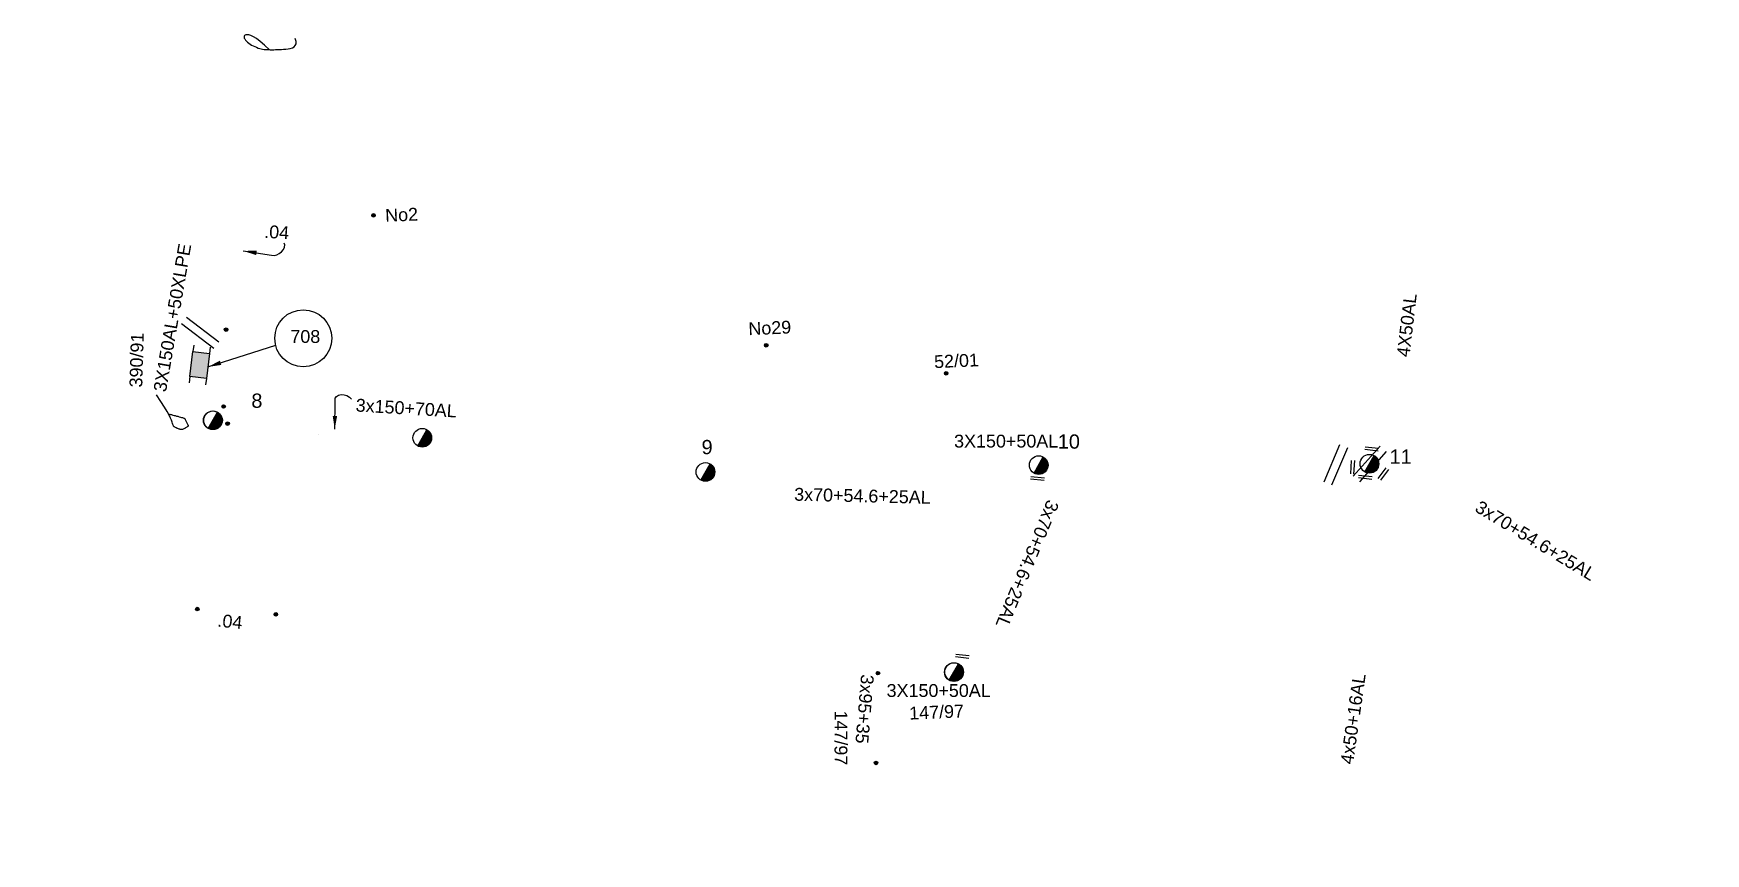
# Model space of a CAD drawing. Header units: millimetres. Extents: x 2893 to 4023, y 216 to 730.
# Drawn here: x 3269.4 to 3393.7, y 530.8 to 591.8 of the extents above; entities that cross this region are included whole.
import ezdxf

# ---------------------------------------------------------------- set-up
doc = ezdxf.new("R2010")
doc.units = ezdxf.units.MM
doc.linetypes.add('DASHED', pattern=[19.05, 12.7, -6.35])
for name, color, linetype in [('Link Box 4 Διευθύνσεων', 7, 'Continuous'), ('Άγνωστα', 7, 'Continuous'), ('Γυμνά εναέρια ΧΤ (3Φ)   4x50AL', 7, 'Continuous'), ('Γυμνά εναέρια ΧΤ και ΦΟΠ (3Φ)   4x50+16AL', 7, 'Continuous'), ('Επιγραφές - Σχήματα', 7, 'Continuous'), ('Καλώδια ΧΤ   3x150 AL+50XLPE', 7, 'DASHED'), ('Καλώδια ΧΤ   3x150+50AL', 7, 'DASHED'), ('Καλώδια ΧΤ   3x150+50CU', 7, 'DASHED'), ('Καλώδια ΧΤ   3x150+70 AL', 7, 'DASHED'), ('Καλώδια ΧΤ   3x95+35 CU', 7, 'DASHED'), ('Μηχανική τομή', 7, 'Continuous'), ('Στύλος ΦΜ', 7, 'Continuous'), ('Στύλος ΦΜ @ 1', 7, 'Continuous'), ('Συνδέσεις', 7, 'Continuous'), ('Συνεστραμμένα ΧΤ   3x70+54.6+25 AL', 7, 'SYN_LINE'), ('Τομή', 7, 'Continuous'), ('Υπόβαθρο ΔΕΗ', 7, 'Continuous'), ('Υπόγεια Καλώδια Δικτύου ΧΤ   .04', 7, 'DASHED'), ('Υπόγεια Καλώδια Δικτύου ΧΤ   .15', 7, 'DASHED'), ('Υπόγεια καλώδια Δικτύου ΧΤ και Παρ. ΧΤ - 3X150+70 AL', 7, 'DASHED')]:
    doc.layers.add(name, color=color, linetype=linetype)
doc.styles.add('arial', font='ARIAL.TTF')
doc.styles.get("Standard").update_dxf_attribs({"font": 'ARIAL.TTF'})
doc.linetypes.add('SYN_LINE', pattern='A,0.5,-0.0001,["/\\/\\/\\/",Standard,S=0.1,R=0,X=0,Y=-0.05],-0.25', length=0.7501)
doc.dimstyles.new('ISO-25', dxfattribs={"dimtxt": 2.5, "dimasz": 2.5, "dimexe": 1.25, "dimexo": 0.625, "dimtad": 1, "dimtxsty": 'Standard', "dimcen": 2.5, "dimadec": 0, "dimazin": 0, "dimtfac": 1, "dimtmove": 0, "dimatfit": 3, "dimfxl": 1, "dimarcsym": 0})

# ---------------------------------------------------------------- blocks, each defined once
blk = doc.blocks.new('ΥΠΑΡΧΩΝ ΤΣΙΜΕΝΤΕΝΙΟΣ ΣΤΥΛΟΣ')
at = {"layer": 'Στύλος ΦΜ'}
blk.add_hatch(color=7, dxfattribs=at).paths.add_polyline_path([(-1.29, -2.28, 0.574793), (2.62, 0, 0.268822), (1.3, 2.27)])
blk.add_line((-1.29, -2.28), (1.3, 2.27), dxfattribs=at)
blk.add_circle((0, 0), 2.62, dxfattribs=at)
at = {"layer": 'Στύλος ΦΜ', "flags": 4}
for tag, p in [('ΑΡΙΘΜΟΣ', (-4.68, 8.05)), ('ΤΥΠΟΣ', (-4.91, 3.03))]:
    blk.add_attdef(tag, p, '', height=4, dxfattribs=at)
blk = doc.blocks.new('LINK BOX 4 ΑΝΑΧΩΡΗΣΕΩΝ')
at = {"layer": 'Link Box 4 Διευθύνσεων', "ltscale": 40}
blk.add_hatch(color=256, dxfattribs=at).paths.add_polyline_path([(-3.54, 0), (-3.54, -4.67), (3.54, -4.67), (3.54, 0)])
for p, q in [((-3.54, 0), (-5.33, 0)), ((5.33, 0), (3.54, 0)), ((-3.54, -4.67), (-5.33, -4.67)), ((5.33, -4.67), (3.54, -4.67))]:
    blk.add_line(p, q, dxfattribs=at)
blk.add_lwpolyline([(-3.54, -4.67), (-3.54, 0), (3.54, 0), (3.54, -4.67)], close=True, dxfattribs=at)
blk = doc.blocks.new('_ΣΥΝΔΕΣΗ')
at = {"layer": 'Συνδέσεις', "linetype": 'SYN_LINE', "ltscale": 40}
blk.add_hatch(color=256, dxfattribs=at).paths.add_polyline_path([(-116.75, 2339.64, 1), (-117.75, 2339.64, 1)])
at = {"layer": 'Συνδέσεις'}
blk.add_circle((-117.25, 2339.64), 0.5, dxfattribs=at)
blk = doc.blocks.new('ΤΟΜΗ')
at = {"layer": 'Τομή', "ltscale": 40}
for p, q in [((-5.68, 0), (5.68, 0)), ((5.68, -2.33), (-5.68, -2.33))]:
    blk.add_line(p, q, dxfattribs=at)
blk = doc.blocks.new('ΜΗΧΑΝΙΚΗ ΤΟΜΗ')
at = {"layer": 'Μηχανική τομή', "ltscale": 40}
for p, q in [((-1.89, 0.78), (1.89, 0.78)), ((1.89, 0), (-1.89, 0))]:
    blk.add_line(p, q, dxfattribs=at)

msp = doc.modelspace()

# ---------------------------------------------------------------- linework, layer by layer
at = {"layer": 'Γυμνά εναέρια ΧΤ (3Φ)   4x50AL', "color": 2, "ltscale": 0.1, "const_width": 0.000000318}
msp.add_lwpolyline([(3381.53, 633.64), (3375.92, 602.67), (3368.82, 560.44)], dxfattribs=at)
at = {"layer": 'Γυμνά εναέρια ΧΤ και ΦΟΠ (3Φ)   4x50+16AL', "color": 133, "ltscale": 0.1, "const_width": 0.000000318}
msp.add_lwpolyline([(3364.75, 528.38), (3368.45, 559.11)], dxfattribs=at)
at = {"layer": 'Επιγραφές - Σχήματα'}
for points in [[(3286.91, 590.54), (3286.54, 590.9), (3286.22, 591.17), (3285.95, 591.38), (3285.72, 591.52), (3285.53, 591.61), (3285.37, 591.66), (3285.25, 591.67), (3285.16, 591.66), (3285.09, 591.64), (3285.04, 591.6), (3285.02, 591.55), (3285.02, 591.49), (3285.03, 591.42), (3285.07, 591.35), (3285.12, 591.27), (3285.19, 591.2), (3285.27, 591.12), (3285.36, 591.05), (3285.47, 590.97), (3285.58, 590.9), (3285.7, 590.84), (3285.82, 590.78), (3285.94, 590.73), (3286.06, 590.68), (3286.18, 590.65), (3286.29, 590.62), (3286.4, 590.6), (3286.51, 590.58), (3286.62, 590.57), (3286.73, 590.56), (3286.85, 590.56), (3286.97, 590.55), (3287.09, 590.55), (3287.22, 590.55), (3287.35, 590.56), (3287.49, 590.56), (3287.64, 590.57), (3287.79, 590.58), (3287.95, 590.59), (3288.12, 590.6), (3288.29, 590.62), (3288.45, 590.65), (3288.61, 590.7), (3288.74, 590.77), (3288.83, 590.87), (3288.89, 591), (3288.88, 591.17), (3288.82, 591.39)], [(3287.05, 575.27), (3287.25, 575.24), (3287.45, 575.29), (3287.64, 575.39), (3287.81, 575.53), (3287.94, 575.7), (3288.02, 575.87), (3288.04, 576.03), (3287.99, 576.16)], [(3279.48, 563.44), (3279.48, 563.44), (3279.49, 563.44), (3279.51, 563.43), (3279.53, 563.43), (3279.56, 563.42), (3279.61, 563.41), (3279.66, 563.4), (3279.73, 563.38), (3279.81, 563.36), (3279.9, 563.34), (3279.99, 563.31), (3280.09, 563.29), (3280.19, 563.26), (3280.28, 563.23), (3280.36, 563.21), (3280.43, 563.19), (3280.49, 563.18), (3280.53, 563.16), (3280.56, 563.15), (3280.59, 563.14), (3280.6, 563.12), (3280.62, 563.1), (3280.63, 563.08), (3280.65, 563.05), (3280.67, 563.01), (3280.69, 562.96), (3280.71, 562.91), (3280.74, 562.85), (3280.77, 562.8), (3280.79, 562.75), (3280.81, 562.7), (3280.83, 562.66), (3280.85, 562.63), (3280.86, 562.61), (3280.86, 562.59), (3280.86, 562.57), (3280.86, 562.56), (3280.85, 562.55), (3280.83, 562.53), (3280.81, 562.52), (3280.78, 562.5), (3280.75, 562.47), (3280.71, 562.45), (3280.67, 562.42), (3280.62, 562.39), (3280.58, 562.37), (3280.53, 562.35), (3280.49, 562.33), (3280.45, 562.31), (3280.42, 562.3), (3280.38, 562.3), (3280.34, 562.3), (3280.31, 562.3), (3280.27, 562.31), (3280.23, 562.32), (3280.19, 562.33), (3280.15, 562.35), (3280.1, 562.37), (3280.05, 562.39), (3280, 562.42), (3279.96, 562.44), (3279.92, 562.46), (3279.88, 562.48), (3279.85, 562.5), (3279.82, 562.51), (3279.8, 562.53), (3279.79, 562.54), (3279.77, 562.56), (3279.76, 562.59), (3279.74, 562.63), (3279.72, 562.69), (3279.7, 562.76), (3279.67, 562.86), (3279.62, 562.99), (3279.55, 563.15), (3279.44, 563.37), (3279.29, 563.64), (3279.09, 563.97), (3278.83, 564.39), (3278.51, 564.89)], [(3291.79, 564.45), (3291.8, 564.63), (3291.89, 564.76), (3292.04, 564.85), (3292.24, 564.9), (3292.45, 564.89), (3292.66, 564.83), (3292.85, 564.72), (3293, 564.56)]]:
    msp.add_lwpolyline(points, dxfattribs=at)
msp.add_circle((3289.42, 569.09), 2.12, dxfattribs=at)
at = {"layer": 'Καλώδια ΧΤ   3x150 AL+50XLPE', "color": 133, "ltscale": 0.1, "const_width": 0.000000318}
msp.add_lwpolyline([(3280.93, 565.81), (3280.76, 564.53), (3280.45, 564.19), (3280.37, 562.54), (3280.88, 561.7), (3282.71, 560.25), (3278.75, 522.17), (3277.68, 521.67)], dxfattribs=at)
at = {"layer": 'Καλώδια ΧΤ   3x150+50AL', "color": 62, "ltscale": 0.1, "const_width": 0.000000318}
for points in [[(3343.86, 560.31), (3343.15, 560.52), (3342.83, 560), (3342.41, 559.84), (3337.65, 559.91), (3337.23, 566.48), (3337.23, 566.48)], [(3337.25, 544.68), (3336.84, 544.82), (3336.56, 544.64), (3336.56, 544.64), (3336.5, 544), (3332.16, 544.19)]]:
    msp.add_lwpolyline(points, dxfattribs=at)
at = {"layer": 'Καλώδια ΧΤ   3x150+50CU', "color": 133, "ltscale": 0.1, "const_width": 0.000000318}
msp.add_lwpolyline([(3281.27, 568.58), (3281.29, 570.11), (3282.84, 570.78), (3287.31, 606.68)], dxfattribs=at)
at = {"layer": 'Καλώδια ΧΤ   3x150+70 AL', "color": 133, "linetype": 'DASHED', "ltscale": 0.1, "const_width": 0.000000318}
msp.add_lwpolyline([(3282.15, 565.63), (3282.02, 564.51), (3281.47, 564.22), (3281.19, 563.49), (3281.28, 562.47), (3282.1, 561.65), (3283.51, 561.38), (3284.53, 561.65), (3284.93, 562.42), (3284.99, 563.07), (3296.31, 561.83), (3296.6, 562.78), (3297.34, 563.23), (3298.29, 563.35), (3299, 563.29), (3299.29, 562.95), (3299.66, 562.17), (3299.69, 561.43), (3317.49, 559.56), (3317.91, 559.8), (3318.63, 560.01), (3318.63, 560.01), (3319.38, 560.04), (3320.09, 559.97), (3320.47, 559.62), (3323.36, 559.59), (3323.85, 568.57)], dxfattribs=at)
at = {"layer": 'Καλώδια ΧΤ   3x95+35 CU', "color": 62, "linetype": 'DASHED', "ltscale": 0.1, "const_width": 0.000000318}
msp.add_lwpolyline([(3332.16, 544.19), (3332.01, 537.5)], dxfattribs=at)
at = {"layer": 'Συνεστραμμένα ΧΤ   3x70+54.6+25 AL', "color": 62, "ltscale": 10, "const_width": 0.000000318}
for points in [[(3250.52, 565.87), (3282.01, 563.09)], [(3318.71, 558.86), (3318.63, 558.87), (3298.27, 561), (3298.27, 561), (3283.36, 562.8)], [(3368.03, 559.59), (3344.67, 559.26)], [(3343.76, 559.06), (3320, 558.96), (3320, 558.96)], [(3344.11, 558.97), (3338.16, 544.87)]]:
    msp.add_lwpolyline(points, dxfattribs=at)
at = {"layer": 'Συνεστραμμένα ΧΤ   3x70+54.6+25 AL', "color": 133, "ltscale": 10, "const_width": 0.000000318}
msp.add_lwpolyline([(3369.24, 559.32), (3369.24, 559.32), (3395.58, 543.41), (3420.73, 540.81), (3448.3, 538.76)], dxfattribs=at)
at = {"layer": 'Υπόβαθρο ΔΕΗ', "ltscale": 0.1, "const_width": 0.000000318}
for points in [[(3200.38, 606.61), (3195.33, 572.94), (3269.12, 565.05), (3274.45, 606.68)], [(3375.33, 606.68), (3367.47, 560.56), (3332.89, 560.29), (3324.68, 560.45), (3316.51, 560.25), (3306.28, 561.46), (3284.28, 563.77), (3289.44, 606.68), (3289.44, 606.68)], [(3282.84, 550.88), (3306.69, 548.32), (3281.2, 538.49), (3282.86, 550.88)], [(3244.08, 504.5), (3325.9, 543.7), (3365.68, 543.7), (3357.15, 477.15), (3242.52, 492.27), (3244.16, 504.62)], [(3389.25, 542.31), (3439.78, 537.93), (3433.98, 467.74), (3380.51, 475.02), (3389.25, 542.31)]]:
    msp.add_lwpolyline(points, dxfattribs=at)
msp.add_lwpolyline([(3399.59, 554.59), (3434.31, 551.68, 0.806574), (3434.52, 569.9), (3399.12, 572.27, 1.117761), (3399.59, 554.59, 0)], format="xyb", dxfattribs=at)
at = {"layer": 'Υπόγεια Καλώδια Δικτύου ΧΤ   .04', "color": 2, "linetype": 'DASHED', "ltscale": 0.1, "const_width": 0.000000318}
msp.add_lwpolyline([(3283.47, 564.01), (3284.03, 564.21), (3284.23, 564.86), (3284.23, 564.86), (3283.66, 565.3), (3285.47, 579.19), (3294.64, 578.23)], dxfattribs=at)
at = {"layer": 'Υπόγεια Καλώδια Δικτύου ΧΤ   .04', "color": 133, "ltscale": 0.1, "const_width": 0.000000318}
msp.add_lwpolyline([(3281.54, 548.96), (3287.38, 548.55)], dxfattribs=at)
at = {"layer": 'Υπόγεια Καλώδια Δικτύου ΧΤ   .15', "color": 2, "ltscale": 0.1}
msp.add_lwpolyline([(3283.79, 562.75, 0.000000318, 0.000000318, 0), (3283.79, 562.92, 0.000000318, 0.000000318, 0), (3283.73, 563.68, 0.000000318, 0.000000318, 0), (3283.22, 564.34, 0.000000318, 0.000000318, 0), (3283.24, 565.87, 0.000000318, 0.000000318, 0), (3283.73, 569.86, 0.000000318, 0.000000318, 0), (3288.6, 606.68, 0, 0, 0)], format="xyseb", dxfattribs=at)
at = {"layer": 'Υπόγεια καλώδια Δικτύου ΧΤ και Παρ. ΧΤ - 3X150+70 AL', "color": 2, "ltscale": 0.1, "const_width": 0.000000318}
msp.add_lwpolyline([(3282.5, 568.43), (3282.7, 569.85), (3283.68, 569.73)], dxfattribs=at)

# ---------------------------------------------------------------- block references
at = {"color": 62, "xscale": 0.2649871955223772, "yscale": 0.2649871955223772, "zscale": 0.2649871955223772}
for p in [(3314.75, -50.24), (3354.92, -51.4), (3368.3, -53.49), (3314.57, -55.96), (3314.86, -57.23), (3363.23, -75.79), (3363.08, -82.47)]:
    msp.add_blockref('_ΣΥΝΔΕΣΗ', p, dxfattribs=at)
at = {"layer": 'Link Box 4 Διευθύνσεων', "xscale": 0.2649871955224293, "yscale": 0.2649871955224293, "zscale": 0.2649871955224293, "rotation": 83.03941796123134}
msp.add_blockref('LINK BOX 4 ΑΝΑΧΩΡΗΣΕΩΝ', (3281.1, 567.18), dxfattribs=at)
at = {"layer": 'Άγνωστα', "color": 62, "xscale": 0.2649871955223772, "yscale": 0.2649871955223772, "zscale": 0.2649871955223772}
for p in [(3325.71, -41.74), (3312.61, -71.02), (3318.45, -71.42)]:
    msp.add_blockref('_ΣΥΝΔΕΣΗ', p, dxfattribs=at)
at = {"layer": 'Μηχανική τομή'}
for p, xscale, yscale, zscale, rotation in [((3368.86, 560.76), 0.2649871955223873, 0.2649871955223873, 0.2649871955223873, 353.6928718281263), ((3367.56, 559.49), 0.2649871955223429, 0.2649871955223429, 0.2649871955223429, 86.48347633114784), ((3344.01, 558.56), 0.2649871955223873, 0.2649871955223873, 0.2649871955223873, 353.6928718281263), ((3368.38, 558.65), 0.2649871955223873, 0.2649871955223873, 0.2649871955223873, 353.6928718281263), ((3369.82, 558.94), 0.2649871955223659, 0.2649871955223659, 0.2649871955223659, 53.31830413673509), ((3338.43, 545.34), 0.2649871955223873, 0.2649871955223873, 0.2649871955223873, 353.6928718281263)]:
    msp.add_blockref('ΜΗΧΑΝΙΚΗ ΤΟΜΗ', p, dxfattribs=dict(at, xscale=xscale, yscale=yscale, zscale=zscale, rotation=rotation))
at = {"layer": 'Στύλος ΦΜ @ 1', "ltscale": 40}
ref = msp.add_blockref('ΥΠΑΡΧΩΝ ΤΣΙΜΕΝΤΕΝΙΟΣ ΣΤΥΛΟΣ', (3282.69, 562.99), dxfattribs=dict(at, xscale=0.2649871955223772, yscale=0.2649871955223772, zscale=0.2649871955223772))
ref.add_attrib('ΤΥΠΟΣ', '8', (3285.56, 563.92), dxfattribs={"layer": 'Στύλος ΦΜ', "height": 1.06, "flags": 4})
at = {"layer": 'Στύλος ΦΜ @ 1', "ltscale": 40, "xscale": 0.2649871955223772, "yscale": 0.2649871955223772, "zscale": 0.2649871955223772}
for p in [(3282.69, 562.99), (3282.71, 562.99), (3282.71, 562.99), (3298.27, 561.69), (3298.27, 561.69), (3298.27, 561.69), (3298.27, 561.69), (3319.33, 559.15), (3344.11, 559.66), (3368.71, 559.76), (3337.8, 544.26), (3337.8, 544.26), (3337.82, 544.27), (3337.82, 544.27)]:
    msp.add_blockref('ΥΠΑΡΧΩΝ ΤΣΙΜΕΝΤΕΝΙΟΣ ΣΤΥΛΟΣ', p, dxfattribs=at)
at = {"layer": 'Στύλος ΦΜ @ 1', "ltscale": 40}
ref = msp.add_blockref('ΥΠΑΡΧΩΝ ΤΣΙΜΕΝΤΕΝΙΟΣ ΣΤΥΛΟΣ', (3319.33, 559.15), dxfattribs=dict(at, xscale=0.2649871955223772, yscale=0.2649871955223772, zscale=0.2649871955223772))
ref.add_attrib('ΤΥΠΟΣ', '9', (3319.04, 560.47), dxfattribs={"layer": 'Στύλος ΦΜ', "height": 1.06, "flags": 4})
ref = msp.add_blockref('ΥΠΑΡΧΩΝ ΤΣΙΜΕΝΤΕΝΙΟΣ ΣΤΥΛΟΣ', (3344.11, 559.66), dxfattribs=dict(at, xscale=0.2649871955223772, yscale=0.2649871955223772, zscale=0.2649871955223772))
ref.add_attrib('ΤΥΠΟΣ', '10', (3345.53, 560.88), dxfattribs={"layer": 'Στύλος ΦΜ', "height": 1.06, "flags": 4})
ref = msp.add_blockref('ΥΠΑΡΧΩΝ ΤΣΙΜΕΝΤΕΝΙΟΣ ΣΤΥΛΟΣ', (3368.71, 559.76), dxfattribs=dict(at, xscale=0.2649871955223772, yscale=0.2649871955223772, zscale=0.2649871955223772))
ref.add_attrib('ΤΥΠΟΣ', '11', (3370.2, 559.76), dxfattribs={"layer": 'Στύλος ΦΜ', "height": 1.06, "flags": 4})
at = {"layer": 'Τομή'}
for p, xscale, yscale, zscale, rotation in [((3281.94, 569.74), 0.2649871955224123, 0.2649871955224123, 0.2649871955224123, 322.6297337320071), ((3366.49, 559.56), 0.26498719552238, 0.26498719552238, 0.26498719552238, 246.7438737942851), ((3368.96, 559.54), 0.2649871955224285, 0.2649871955224285, 0.2649871955224285, 228.345737313253)]:
    msp.add_blockref('ΤΟΜΗ', p, dxfattribs=dict(at, xscale=xscale, yscale=yscale, zscale=zscale, rotation=rotation))

# ---------------------------------------------------------------- texts
at = {"layer": 'Γυμνά εναέρια ΧΤ (3Φ)   4x50AL', "insert": (3370.73, 567.77), "char_height": 0.954, "width": 89.2327, "attachment_point": 1, "rotation": 83.2819, "style": 'arial'}
msp.add_mtext('4X50AL', dxfattribs=at)
at = {"layer": 'Γυμνά εναέρια ΧΤ και ΦΟΠ (3Φ)   4x50+16AL', "insert": (3366.54, 537.5), "char_height": 0.954, "width": 89.2327, "attachment_point": 1, "rotation": 81.9479, "style": 'arial'}
msp.add_mtext('4x50+16AL', dxfattribs=at)
at = {"layer": 'Επιγραφές - Σχήματα', "char_height": 0.954, "attachment_point": 1, "style": 'arial'}
for s, insert, width, rotation in [('No2', (3295.49, 578.7), 89.2327, 2.4884), ('No29', (3322.5, 570.27), 89.2327, 2.4884), ('390/91', (3276.49, 565.45), 5.805, 88.3173), ('52/01', (3336.31, 567.82), 89.2327, 2.4884), ('147/97', (3329.88, 541.41), 89.2327, 270.0238), ('147/97', (3334.46, 541.68), 89.2327, 2.4884)]:
    msp.add_mtext(s, dxfattribs=dict(at, insert=insert, width=width, rotation=rotation))
at = {"layer": 'Επιγραφές - Σχήματα', "insert": (3288.46, 569.7), "char_height": 0.954, "width": 2.4828, "attachment_point": 1}
msp.add_mtext('708', dxfattribs=at)
at = {"layer": 'Καλώδια ΧΤ   3x150 AL+50XLPE', "insert": (3279.69, 570.62), "char_height": 0.954, "width": 14.759, "attachment_point": 5, "rotation": 80.2515, "style": 'arial'}
msp.add_mtext('3X150AL+50XLPE', dxfattribs=at)
at = {"layer": 'Καλώδια ΧΤ   3x150+50AL', "char_height": 0.954, "width": 89.2327, "attachment_point": 1, "style": 'arial'}
for insert in [(3337.82, 561.92), (3332.8, 543.37)]:
    msp.add_mtext('3X150+50AL', dxfattribs=dict(at, insert=insert))
at = {"layer": 'Καλώδια ΧΤ   3x150+70 AL', "insert": (3293.45, 566.19), "char_height": 0.954, "width": 8.3574, "attachment_point": 1, "rotation": 356.5554, "style": 'arial'}
msp.add_mtext('\\P3x150+70AL', dxfattribs=at)
at = {"layer": 'Καλώδια ΧΤ   3x95+35 CU', "insert": (3331.86, 544.04), "char_height": 0.954, "width": 9.1403, "attachment_point": 1, "rotation": 265.2153, "style": 'arial'}
msp.add_mtext('3x95+35', dxfattribs=at)
at = {"layer": 'Συνεστραμμένα ΧΤ   3x70+54.6+25 AL', "char_height": 0.954, "width": 89.2327, "attachment_point": 1, "style": 'arial'}
for insert, rotation in [((3325.94, 557.97), 358.6513), ((3345.65, 556.79), 247.4891), ((3376.97, 557.08), 328.8382)]:
    msp.add_mtext('3x70+54.6+25AL', dxfattribs=dict(at, insert=insert, rotation=rotation))
at = {"layer": 'Υπόγεια Καλώδια Δικτύου ΧΤ   .04', "char_height": 0.954, "attachment_point": 1, "style": 'arial'}
for insert, width, rotation in [((3286.55, 577.52), 2.7378, 356.5554), ((3283.1, 548.6), 89.2327, 354.067)]:
    msp.add_mtext('.04', dxfattribs=dict(at, insert=insert, width=width, rotation=rotation))

# ---------------------------------------------------------------- leaders
at = {"layer": 'Επιγραφές - Σχήματα'}
for points in [[(3284.95, 575.59), (3287.07, 575.27)], [(3282.32, 566.96), (3287.37, 568.58)], [(3291.76, 562.32), (3291.79, 564.47)]]:
    msp.add_leader(points, dimstyle='ISO-25', override={"dimasz": 1, "dimgap": 0.625, "dimtad": 0}, dxfattribs=at)

doc.saveas('drawing.dxf')
